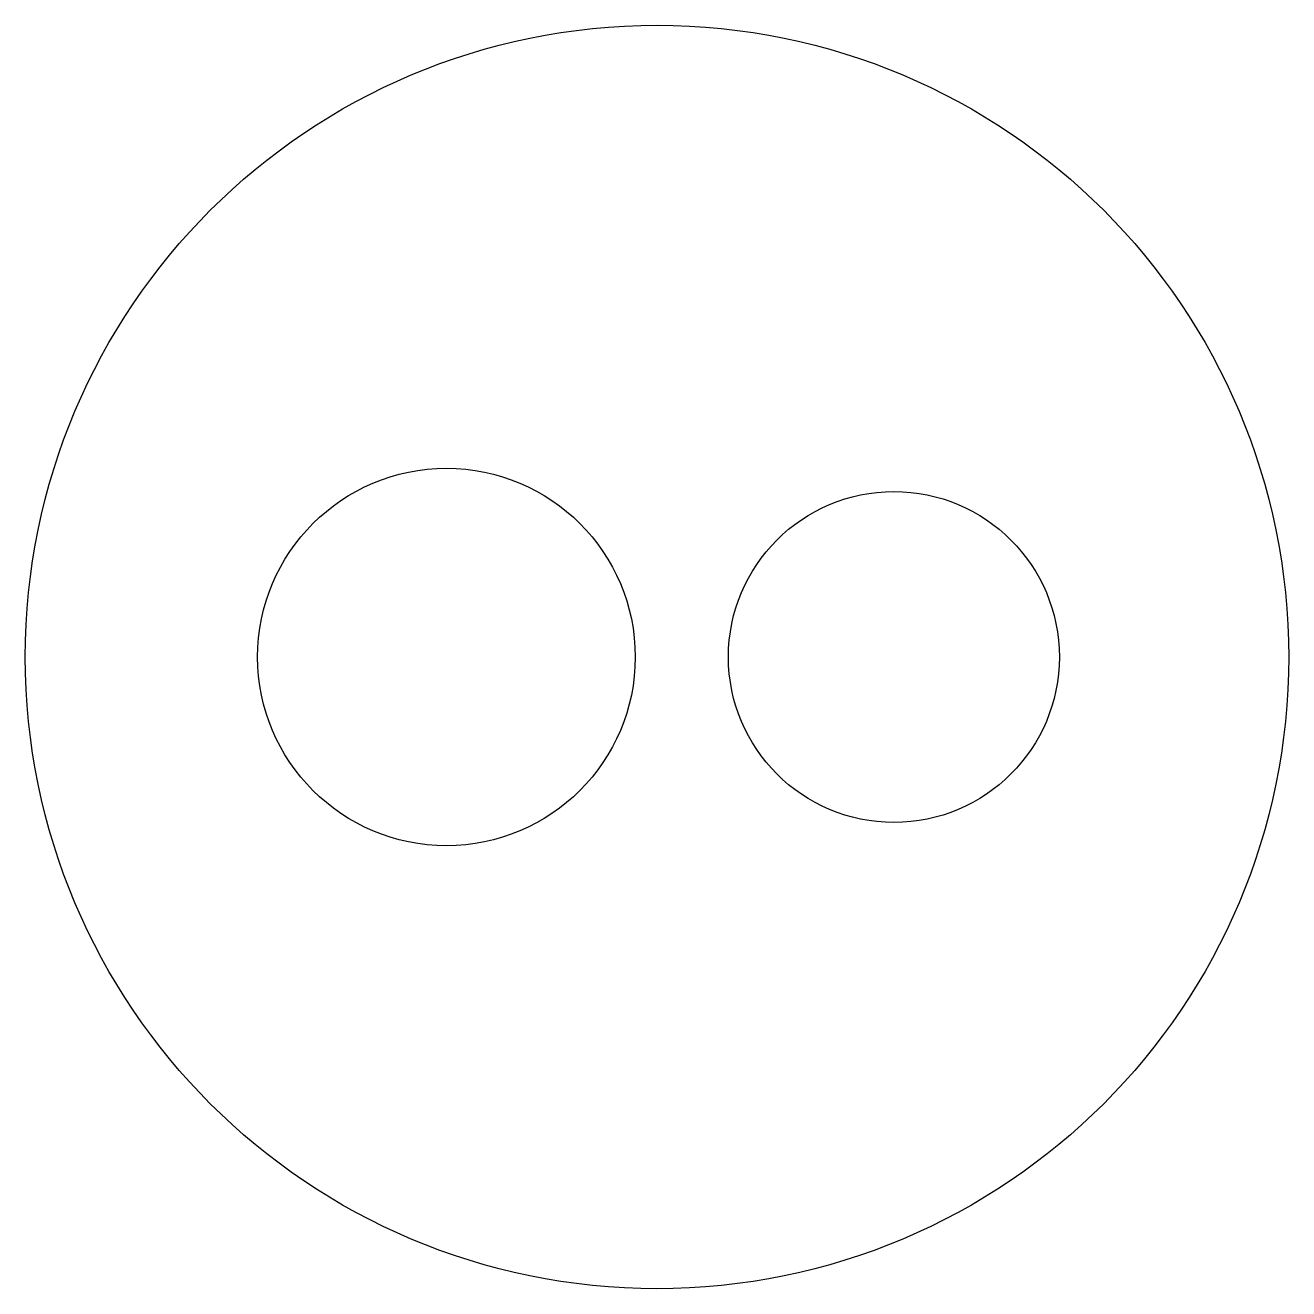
# Model space of a CAD drawing. Header units: millimetres. Extents: x -42 to 42, y -42 to 42.
import ezdxf

# ---------------------------------------------------------------- set-up
doc = ezdxf.new("R2010")
doc.units = ezdxf.units.MM
doc.layers.get('0').update_dxf_attribs({"linetype": 'CONTINUOUS'})

msp = doc.modelspace()

# ---------------------------------------------------------------- linework, layer by layer
for centre, radius in [((0, 0), 42), ((-14, 0), 12.55), ((15.75, 0), 11)]:
    msp.add_circle(centre, radius)

doc.saveas('drawing.dxf')
